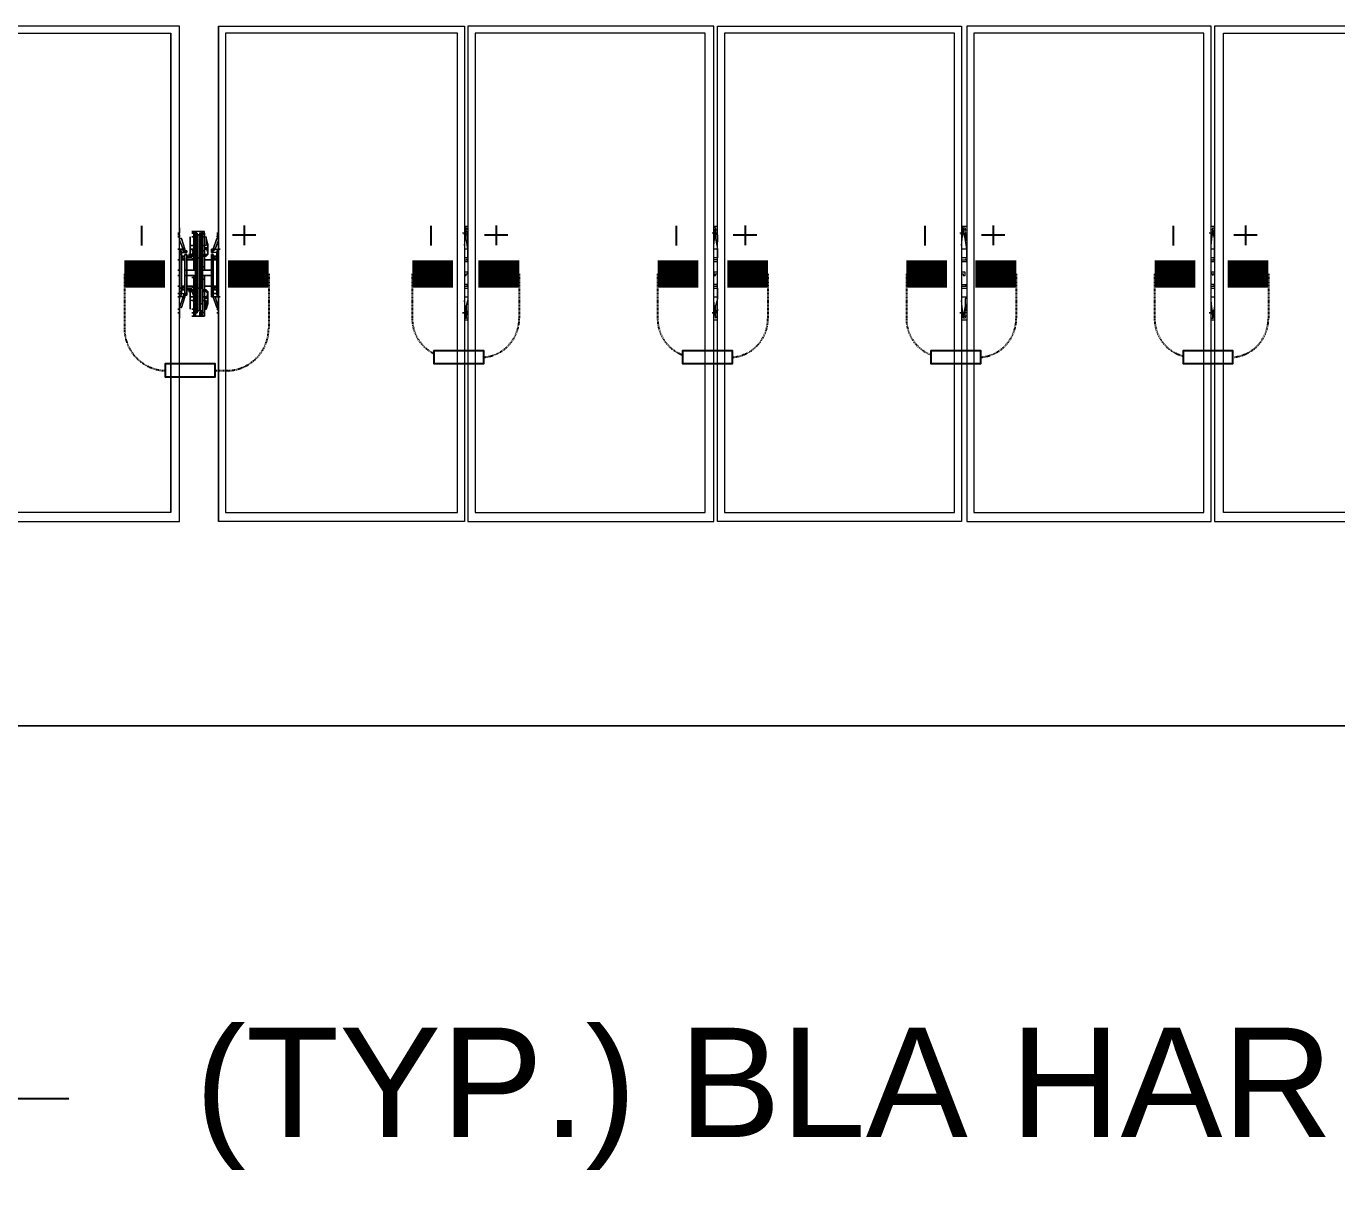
# Model space of a CAD drawing. Header units: feet. Extents: x -9903 to 12307, y -41 to 4121.
# Drawn here: x 9816.1 to 10055.7, y 2201.5 to 2414.5 of the extents above; entities that cross this region are included whole.
import ezdxf
from ezdxf import colors
from ezdxf.entities.mleader import LeaderData, LeaderLine
from ezdxf.lldxf.tags import DXFTag
from ezdxf.math import Vec2, Vec3

# ---------------------------------------------------------------- set-up
doc = ezdxf.new("R2010")
doc.units = ezdxf.units.FT
doc.header["$MEASUREMENT"] = 0
doc.linetypes.add('HIDDEN', pattern=[0.375, 0.25, -0.125])
for name, color, linetype in [('E-HARN-COMP', 8, 'Continuous'), ('E-TRNK-CABL-NEG', 6, 'HIDDEN'), ('E-TRUNK-CABLE-POS', 6, 'HIDDEN'), ('G-ANNO-TEXT', 1, 'Continuous'), ('Polarity-Text', 7, 'Continuous'), ('PV-DC-CABL-UG+', 5, 'DC+')]:
    doc.layers.add(name, color=color, linetype=linetype)
doc.styles.add('NEI-A', font='arial.ttf')
tags = doc.linetypes.add('DC+', pattern='A,0.176989,-0.049113,["DC+",NEI-A,S=0.1,R=0,X=0,Y=-0.05],-0.049113,-0.250887,0.176989', length=0.703091).pattern_tags.tags
tags[6] = DXFTag(74, 10)

# ---------------------------------------------------------------- blocks, each defined once
blk = doc.blocks.new('A$Cc93f9aa1')
at = {"lineweight": 5}
for points in [[(4.8131, 0), (5.0448, 0), (5.0448, 0.4666), (4.8131, 0.4666)], [(4.8198, 0.4583), (5.0365, 0.4583), (5.0365, 0.0067), (4.8198, 0.0067)], [(5.0481, 0), (5.2781, 0), (5.2781, 0.4666), (5.0481, 0.4666)], [(5.2715, 0.0067), (5.2715, 0.4583), (5.0548, 0.4583), (5.0548, 0.0067)], [(5.5131, 0.4666), (5.5131, 0), (5.2831, 0), (5.2831, 0.4666)], [(5.5064, 0.4583), (5.2898, 0.4583), (5.2898, 0.0067), (5.5064, 0.0067)], [(5.7481, 0.4666), (5.5164, 0.4666), (5.5164, 0), (5.7481, 0)], [(5.7414, 0.0067), (5.7414, 0.4583), (5.5248, 0.4583), (5.5248, 0.0067)], [(5.9831, 0), (5.7514, 0), (5.7514, 0.4666), (5.9831, 0.4666)], [(5.9764, 0.0067), (5.9764, 0.4583), (5.7581, 0.4583), (5.7581, 0.0067)], [(6.2514, 0), (6.2514, 0.4666), (6.0198, 0.4666), (6.0198, 0)], [(6.0281, 0.4583), (6.2431, 0.4583), (6.2431, 0.0067), (6.0281, 0.0067)], [(5.5148, 0.275), (5.5148, 0.2733)], [(5.9848, 0.2667), (5.9831, 0.2683), (5.9831, 0.27), (5.9831, 0.275), (5.9831, 0.27), (5.9831, 0.2683)], [(6.0081, 0.27), (6.0064, 0.27), (6.0064, 0.2733), (6.0064, 0.2717), (6.0048, 0.2717), (6.0048, 0.27), (6.0064, 0.27), (6.0048, 0.27), (6.0064, 0.27), (6.0048, 0.27), (6.0031, 0.27), (6.0048, 0.27), (6.0031, 0.27), (6.0048, 0.27), (6.0064, 0.27), (6.0048, 0.27), (6.0031, 0.27), (6.0031, 0.2683), (6.0031, 0.27), (6.0048, 0.27), (6.0031, 0.27), (6.0048, 0.27), (6.0048, 0.2683), (6.0031, 0.2683), (6.0014, 0.2683), (5.9998, 0.2683), (5.9981, 0.2683), (5.9981, 0.27), (5.9964, 0.27), (5.9964, 0.2733), (5.9981, 0.2733), (5.9981, 0.2717), (5.9998, 0.2717), (5.9981, 0.2717), (5.9981, 0.2733), (5.9998, 0.2733), (6.0048, 0.2733), (6.0064, 0.2733), (6.0081, 0.2733), (6.0064, 0.2733), (6.0048, 0.2733), (5.9998, 0.2733), (5.9981, 0.2733), (5.9964, 0.2733), (5.9964, 0.27), (5.9981, 0.27), (5.9981, 0.2683), (5.9998, 0.2683), (6.0014, 0.2683), (6.0031, 0.2683), (6.0048, 0.2683), (6.0048, 0.27), (6.0048, 0.2717), (6.0064, 0.2717), (6.0064, 0.2733), (6.0064, 0.27)], [(6.0014, 0.2717), (5.9998, 0.2717), (5.9981, 0.2717), (5.9998, 0.27), (6.0014, 0.27), (5.9998, 0.27), (6.0014, 0.27), (5.9998, 0.27), (5.9981, 0.2717), (5.9998, 0.2717)], [(6.0198, 0.27), (6.0198, 0.2667), (6.0198, 0.27), (6.0198, 0.275)], [(5.9848, 0.2517), (5.9848, 0.25), (5.9831, 0.25), (5.9831, 0.2517), (5.9848, 0.2517), (5.9848, 0.2533), (5.9831, 0.255), (5.9864, 0.255), (5.9881, 0.255), (5.9848, 0.265), (5.9881, 0.255), (5.9864, 0.255), (5.9881, 0.255), (5.9881, 0.2533), (5.9881, 0.2517)], [(5.9948, 0.2667), (5.9931, 0.2617), (5.9931, 0.25), (5.9931, 0.2517), (5.9931, 0.25), (5.9931, 0.2617)], [(5.9931, 0.25), (5.9931, 0.26)], [(5.9964, 0.2667), (5.9964, 0.2583), (5.9964, 0.2667), (5.9948, 0.2667), (5.9948, 0.2583), (5.9948, 0.2667)], [(5.9964, 0.2383), (5.9981, 0.2383), (5.9964, 0.2383), (5.9964, 0.2617), (5.9964, 0.27), (5.9981, 0.27), (5.9964, 0.27), (5.9964, 0.2617)], [(5.9998, 0.27), (5.9981, 0.27), (5.9964, 0.27), (5.9981, 0.27)], [(6.0064, 0.195), (6.0064, 0.2033), (6.0064, 0.195), (6.0081, 0.195), (6.0064, 0.195), (6.0048, 0.1967), (6.0064, 0.195), (6.0064, 0.1933), (6.0048, 0.1933), (6.0048, 0.195), (6.0048, 0.1967), (6.0048, 0.195), (6.0064, 0.195), (6.0048, 0.195), (6.0048, 0.1933), (6.0064, 0.1933), (6.0064, 0.195), (6.0048, 0.195), (6.0048, 0.1933), (6.0064, 0.1933), (6.0081, 0.1933), (6.0064, 0.1933), (6.0048, 0.1933), (6.0048, 0.195), (6.0031, 0.195), (6.0048, 0.195), (6.0031, 0.195), (6.0048, 0.195), (6.0031, 0.195), (6.0048, 0.195), (6.0031, 0.195), (6.0048, 0.195), (6.0048, 0.1967), (6.0031, 0.1967), (6.0031, 0.2183), (6.0014, 0.2183), (6.0014, 0.2467), (6.0031, 0.2467), (6.0031, 0.2683), (6.0048, 0.2683), (6.0048, 0.2467), (6.0031, 0.2467), (6.0031, 0.2183), (6.0048, 0.2183), (6.0048, 0.2467), (6.0048, 0.2183), (6.0031, 0.2183), (6.0031, 0.2467), (6.0048, 0.2467), (6.0048, 0.2683), (6.0031, 0.2683), (6.0031, 0.2467), (6.0014, 0.2467), (6.0014, 0.2183), (6.0031, 0.2183), (6.0031, 0.1967), (6.0048, 0.1967), (6.0031, 0.1967), (6.0014, 0.1967), (5.9998, 0.1967), (5.9998, 0.195), (5.9981, 0.195), (5.9964, 0.195), (5.9981, 0.1967), (5.9964, 0.195), (5.9964, 0.1933), (5.9981, 0.1933), (5.9981, 0.195), (5.9998, 0.195), (5.9981, 0.195), (5.9981, 0.1967), (5.9981, 0.195), (5.9964, 0.195), (5.9964, 0.1933), (5.9981, 0.1933), (5.9981, 0.195), (5.9998, 0.195), (5.9981, 0.195), (5.9998, 0.195), (5.9998, 0.1967), (6.0014, 0.1967), (6.0031, 0.1967), (6.0048, 0.1967), (6.0048, 0.195)], [(5.9998, 0.2683), (5.9998, 0.2467), (5.9981, 0.2467), (5.9981, 0.2683)], [(5.9998, 0.2683), (5.9998, 0.2467), (5.9981, 0.2467), (5.9981, 0.2683)], [(5.9998, 0.2467), (5.9998, 0.2183), (5.9981, 0.2183), (5.9981, 0.2467), (5.9981, 0.2183), (5.9998, 0.2183), (5.9998, 0.2467), (6.0014, 0.2467), (6.0014, 0.2667), (6.0014, 0.2467)], [(5.9998, 0.2617), (5.9981, 0.2617)], [(5.9998, 0.2617), (5.9981, 0.2617)], [(6.0014, 0.27), (5.9998, 0.27)], [(6.0014, 0.2683), (5.9998, 0.2683), (5.9998, 0.27), (5.9998, 0.2683), (6.0014, 0.2683), (6.0014, 0.2667), (5.9998, 0.2667), (6.0014, 0.2667)], [(6.0064, 0.2683), (6.0048, 0.2683), (6.0031, 0.2683), (6.0048, 0.2683)], [(6.0048, 0.2667), (6.0031, 0.2667)], [(6.0081, 0.2367), (6.0064, 0.2367), (6.0064, 0.2383), (6.0048, 0.2383), (6.0064, 0.2383), (6.0064, 0.2617), (6.0048, 0.2617), (6.0064, 0.2617), (6.0064, 0.2383), (6.0064, 0.235), (6.0081, 0.235), (6.0064, 0.235), (6.0081, 0.235), (6.0064, 0.235), (6.0081, 0.235), (6.0064, 0.235), (6.0064, 0.2383), (6.0064, 0.2367)], [(6.0064, 0.2617), (6.0048, 0.2617)], [(6.0081, 0.2667), (6.0064, 0.2667)], [(6.0098, 0.2517), (6.0098, 0.2567), (6.0098, 0.2583), (6.0098, 0.2567), (6.0098, 0.255), (6.0064, 0.255), (6.0098, 0.255), (6.0098, 0.2567), (6.0098, 0.2517), (6.0098, 0.25), (6.0081, 0.25), (6.0064, 0.255), (6.0064, 0.2583), (6.0098, 0.2583), (6.0098, 0.2667), (6.0098, 0.2617), (6.0098, 0.25)], [(6.0098, 0.25), (6.0098, 0.26), (6.0098, 0.25), (6.0081, 0.2483), (6.0098, 0.25), (6.0081, 0.2483), (6.0081, 0.25), (6.0064, 0.255), (6.0064, 0.2583), (6.0064, 0.2667), (6.0064, 0.2583), (6.0098, 0.2583), (6.0098, 0.2667), (6.0098, 0.2617)], [(6.0164, 0.2533), (6.0164, 0.255), (6.0148, 0.255), (6.0181, 0.265), (6.0148, 0.255), (6.0164, 0.255), (6.0198, 0.255), (6.0198, 0.2533), (6.0181, 0.2533), (6.0181, 0.2517), (6.0148, 0.2517), (6.0148, 0.2533), (6.0164, 0.2533), (6.0164, 0.255), (6.0198, 0.255), (6.0198, 0.2533), (6.0181, 0.2533), (6.0181, 0.2517), (6.0148, 0.2517), (6.0148, 0.2533)], [(5.9831, 0.2517), (5.9831, 0.25), (5.9848, 0.25), (5.9848, 0.2517), (5.9881, 0.2517), (5.9881, 0.2533), (5.9881, 0.255), (5.9864, 0.255), (5.9831, 0.255), (5.9848, 0.2533), (5.9848, 0.2517)], [(5.9848, 0.215), (5.9848, 0.2133), (5.9848, 0.215), (5.9831, 0.215), (5.9831, 0.25), (5.9831, 0.215)], [(5.9881, 0.245), (5.9864, 0.245), (5.9848, 0.2467), (5.9848, 0.2483), (5.9864, 0.2483), (5.9848, 0.2483), (5.9848, 0.2467), (5.9848, 0.2483), (5.9864, 0.2483), (5.9881, 0.2483), (5.9864, 0.2483), (5.9848, 0.2483), (5.9848, 0.2467), (5.9848, 0.245), (5.9848, 0.2467), (5.9864, 0.245), (5.9848, 0.245), (5.9831, 0.245), (5.9848, 0.245), (5.9864, 0.245), (5.9881, 0.245), (5.9881, 0.2467), (5.9881, 0.2483)], [(5.9864, 0.2483), (5.9848, 0.2467), (5.9864, 0.245), (5.9881, 0.2467)], [(5.9864, 0.2483), (5.9848, 0.2467), (5.9864, 0.245), (5.9881, 0.2467)], [(5.9864, 0.2483), (5.9881, 0.2483)], [(5.9881, 0.245), (5.9864, 0.245), (5.9881, 0.245), (5.9881, 0.2467), (5.9864, 0.2467), (5.9881, 0.2467), (5.9864, 0.2467), (5.9881, 0.2467), (5.9864, 0.2467), (5.9881, 0.2467), (5.9864, 0.2467), (5.9881, 0.2467), (5.9864, 0.2467), (5.9881, 0.2467), (5.9864, 0.2467), (5.9881, 0.2467), (5.9864, 0.2467), (5.9881, 0.2467), (5.9864, 0.2467), (5.9881, 0.2467), (5.9864, 0.2467), (5.9881, 0.2467), (5.9881, 0.2483)], [(5.9881, 0.2517), (5.9898, 0.2517), (5.9898, 0.255), (5.9881, 0.255), (5.9898, 0.255), (5.9881, 0.255), (5.9881, 0.2533), (5.9881, 0.255), (5.9898, 0.255), (5.9898, 0.2517), (5.9881, 0.2517), (5.9898, 0.2517), (5.9898, 0.215), (5.9881, 0.215), (5.9898, 0.215), (5.9898, 0.2517)], [(5.9948, 0.2583), (5.9964, 0.2583), (5.9964, 0.255), (5.9964, 0.25), (5.9948, 0.25), (5.9931, 0.2517), (5.9948, 0.2567), (5.9948, 0.255), (5.9964, 0.255), (5.9964, 0.2583)], [(5.9931, 0.2583), (5.9931, 0.2567)], [(5.9948, 0.2567), (5.9931, 0.2517), (5.9948, 0.25), (5.9964, 0.25), (5.9964, 0.255), (5.9948, 0.255)], [(5.9948, 0.25), (5.9931, 0.25), (5.9948, 0.2483), (5.9931, 0.25), (5.9948, 0.25), (5.9964, 0.2483), (5.9981, 0.2483), (5.9964, 0.2483), (5.9981, 0.2483), (5.9964, 0.2483), (5.9964, 0.25), (5.9964, 0.2483)], [(5.9964, 0.2483), (5.9948, 0.2483), (5.9931, 0.25), (5.9948, 0.2483)], [(5.9964, 0.2483), (5.9964, 0.2467), (5.9964, 0.2483), (5.9948, 0.2483)], [(6.0064, 0.2483), (6.0131, 0.2483), (6.0064, 0.2483), (6.0081, 0.2483), (6.0098, 0.2483), (6.0081, 0.2483)], [(6.0098, 0.25), (6.0081, 0.2483), (6.0098, 0.2483), (6.0081, 0.2483), (6.0098, 0.25), (6.0114, 0.25), (6.0098, 0.25), (6.0098, 0.2517), (6.0098, 0.25), (6.0081, 0.25), (6.0081, 0.2483)], [(6.0148, 0.215), (6.0131, 0.215), (6.0131, 0.2517), (6.0148, 0.2517), (6.0131, 0.2517), (6.0131, 0.2533), (6.0148, 0.2533), (6.0148, 0.255), (6.0148, 0.2533), (6.0131, 0.2533), (6.0131, 0.2517), (6.0148, 0.2517), (6.0131, 0.2517), (6.0131, 0.215)], [(6.0164, 0.255), (6.0148, 0.255), (6.0148, 0.2533), (6.0164, 0.2533), (6.0148, 0.2533), (6.0148, 0.255)], [(6.0148, 0.2483), (6.0164, 0.2483), (6.0148, 0.2483), (6.0148, 0.2467), (6.0164, 0.245), (6.0148, 0.245), (6.0148, 0.2467)], [(6.0164, 0.2483), (6.0148, 0.2467), (6.0164, 0.245), (6.0181, 0.2467)], [(6.0148, 0.2483), (6.0164, 0.2483), (6.0148, 0.2483), (6.0148, 0.2467)], [(6.0164, 0.2483), (6.0148, 0.2467), (6.0164, 0.245), (6.0181, 0.2467)], [(6.0164, 0.245), (6.0181, 0.245), (6.0181, 0.2483), (6.0181, 0.245)], [(6.0214, 0.2517), (6.0198, 0.2517), (6.0198, 0.25), (6.0198, 0.2517), (6.0181, 0.2517), (6.0198, 0.2517)], [(6.0181, 0.25), (6.0181, 0.2517), (6.0181, 0.25), (6.0198, 0.25), (6.0198, 0.215), (6.0181, 0.215), (6.0198, 0.215), (6.0198, 0.25)], [(5.0465, 0.235), (5.0465, 0.2333), (5.0448, 0.2333), (5.0448, 0.2317), (5.0465, 0.2317), (5.0481, 0.2317), (5.0481, 0.2333), (5.0465, 0.2333)], [(5.2815, 0.235), (5.2798, 0.235), (5.2798, 0.2317), (5.2831, 0.2317), (5.2831, 0.2333), (5.2815, 0.2333)], [(5.5164, 0.235), (5.5148, 0.235), (5.5148, 0.2333), (5.5131, 0.2333), (5.5131, 0.2317), (5.5148, 0.2317), (5.5164, 0.2317), (5.5164, 0.2333)], [(5.7498, 0.235), (5.7498, 0.2333), (5.7481, 0.2333), (5.7481, 0.2317), (5.7498, 0.2317), (5.7514, 0.2317), (5.7514, 0.2333), (5.7514, 0.235)], [(5.9848, 0.235), (5.9831, 0.235)], [(5.9848, 0.235), (5.9831, 0.235)], [(5.9898, 0.245), (5.9964, 0.245)], [(5.9981, 0.23), (5.9898, 0.23), (5.9898, 0.235), (5.9981, 0.235), (5.9964, 0.235), (5.9964, 0.2367), (5.9964, 0.2383), (5.9964, 0.235), (5.9981, 0.235), (5.9964, 0.235), (5.9981, 0.235), (5.9898, 0.235), (5.9898, 0.23), (5.9981, 0.23), (5.9998, 0.23), (5.9981, 0.23), (5.9964, 0.23), (5.9964, 0.2267), (5.9964, 0.23), (5.9981, 0.23), (5.9964, 0.23)], [(5.9964, 0.2367), (5.9964, 0.235), (5.9964, 0.2383)], [(5.9981, 0.235), (5.9964, 0.235)], [(5.9998, 0.2367), (5.9981, 0.2367)], [(5.9998, 0.2367), (5.9981, 0.2367)], [(6.0048, 0.235), (6.0131, 0.235), (6.0131, 0.23), (6.0131, 0.235), (6.0148, 0.235), (6.0131, 0.235)], [(6.0131, 0.2467), (6.0081, 0.2467), (6.0064, 0.245), (6.0131, 0.245), (6.0064, 0.245), (6.0081, 0.2467)], [(6.0064, 0.235), (6.0064, 0.2367), (6.0081, 0.2367), (6.0064, 0.2367)], [(6.0214, 0.245), (6.0198, 0.245)], [(6.0214, 0.235), (6.0198, 0.235)], [(6.0214, 0.235), (6.0198, 0.235)], [(5.9848, 0.23), (5.9831, 0.23)], [(5.9848, 0.23), (5.9831, 0.23)], [(5.9964, 0.23), (5.9964, 0.2267)], [(5.9981, 0.23), (5.9964, 0.23)], [(5.9964, 0.2267), (5.9964, 0.2033), (5.9964, 0.195), (5.9981, 0.195), (5.9981, 0.1967), (5.9981, 0.195), (5.9964, 0.195), (5.9964, 0.2033), (5.9964, 0.2267), (5.9981, 0.2267)], [(6.0148, 0.23), (6.0131, 0.23), (6.0048, 0.23), (6.0131, 0.23)], [(6.0064, 0.2267), (6.0048, 0.2267), (6.0064, 0.2267), (6.0064, 0.2033), (6.0048, 0.2033), (6.0064, 0.2033)], [(6.0064, 0.2267), (6.0064, 0.23)], [(6.0214, 0.23), (6.0198, 0.23)], [(6.0214, 0.23), (6.0198, 0.23)], [(5.9881, 0.22), (5.9881, 0.2183), (5.9881, 0.2167), (5.9864, 0.2167), (5.9848, 0.2167), (5.9848, 0.2183), (5.9864, 0.2167), (5.9881, 0.2167), (5.9864, 0.2167), (5.9848, 0.2183), (5.9848, 0.2167), (5.9864, 0.2167), (5.9881, 0.2167), (5.9881, 0.2183), (5.9881, 0.22), (5.9864, 0.22), (5.9848, 0.22), (5.9831, 0.22), (5.9848, 0.22), (5.9848, 0.2183), (5.9848, 0.22), (5.9864, 0.22), (5.9881, 0.22), (5.9881, 0.2183), (5.9881, 0.2167), (5.9881, 0.2183), (5.9864, 0.2183), (5.9881, 0.2183), (5.9864, 0.2183), (5.9881, 0.2183), (5.9864, 0.2183), (5.9881, 0.2183), (5.9864, 0.2183), (5.9881, 0.2183), (5.9864, 0.2183), (5.9881, 0.2183), (5.9864, 0.2183), (5.9881, 0.2183), (5.9864, 0.2183), (5.9881, 0.2183), (5.9864, 0.2183), (5.9881, 0.2183), (5.9864, 0.2183), (5.9881, 0.2183)], [(5.9831, 0.215), (5.9831, 0.2133)], [(5.9881, 0.2117), (5.9864, 0.21), (5.9881, 0.21), (5.9848, 0.2), (5.9881, 0.21), (5.9864, 0.21), (5.9831, 0.21), (5.9848, 0.2117), (5.9848, 0.2133), (5.9881, 0.2133), (5.9881, 0.2117), (5.9864, 0.21), (5.9831, 0.21), (5.9848, 0.2117), (5.9848, 0.2133), (5.9881, 0.2133)], [(5.9864, 0.22), (5.9848, 0.22), (5.9848, 0.2183), (5.9848, 0.22), (5.9864, 0.22), (5.9881, 0.22)], [(5.9864, 0.22), (5.9848, 0.2183), (5.9864, 0.2167), (5.9881, 0.2183)], [(5.9864, 0.22), (5.9848, 0.2183), (5.9864, 0.2167), (5.9881, 0.2183)], [(5.9881, 0.2133), (5.9898, 0.2133), (5.9898, 0.21), (5.9898, 0.2133)], [(5.9881, 0.21), (5.9898, 0.21), (5.9881, 0.21), (5.9881, 0.2117), (5.9881, 0.21), (5.9898, 0.21)], [(5.9964, 0.22), (5.9898, 0.22)], [(5.9948, 0.2083), (5.9948, 0.21), (5.9964, 0.21), (5.9964, 0.2117), (5.9964, 0.215), (5.9964, 0.2167), (5.9948, 0.215), (5.9964, 0.2167), (5.9964, 0.215), (5.9931, 0.215), (5.9931, 0.2133), (5.9931, 0.215), (5.9948, 0.2167), (5.9964, 0.2167), (5.9981, 0.2167), (5.9964, 0.2167), (5.9948, 0.2167), (5.9931, 0.215), (5.9931, 0.205), (5.9931, 0.215), (5.9931, 0.205), (5.9931, 0.215), (5.9931, 0.2133)], [(5.9964, 0.2167), (5.9948, 0.2167), (5.9931, 0.215), (5.9948, 0.2167)], [(5.9931, 0.2133), (5.9931, 0.215), (5.9964, 0.215), (5.9964, 0.2117), (5.9964, 0.21), (5.9948, 0.21), (5.9948, 0.2083)], [(5.9964, 0.21), (5.9964, 0.2067)], [(5.9998, 0.2183), (6.0014, 0.2183), (6.0014, 0.1983), (5.9998, 0.1983), (6.0014, 0.1983), (6.0014, 0.1967), (5.9998, 0.1967), (6.0014, 0.1967), (6.0014, 0.1983), (6.0014, 0.2183), (5.9998, 0.2183), (5.9998, 0.1967), (5.9981, 0.1967), (5.9981, 0.2183), (5.9981, 0.1967), (5.9998, 0.1967)], [(6.0031, 0.195), (6.0031, 0.1967), (6.0048, 0.1967), (6.0048, 0.2183), (6.0048, 0.1967), (6.0031, 0.1967)], [(6.0081, 0.2183), (6.0131, 0.2183), (6.0081, 0.2183), (6.0064, 0.22), (6.0131, 0.22), (6.0064, 0.22)], [(6.0114, 0.215), (6.0098, 0.215), (6.0081, 0.2167), (6.0098, 0.215), (6.0081, 0.2167), (6.0081, 0.215), (6.0081, 0.2167), (6.0064, 0.2167), (6.0131, 0.2167), (6.0064, 0.2167), (6.0081, 0.2167), (6.0098, 0.2167), (6.0081, 0.2167), (6.0098, 0.215), (6.0081, 0.2167), (6.0098, 0.215)], [(6.0098, 0.2083), (6.0098, 0.215), (6.0081, 0.215), (6.0064, 0.2117), (6.0064, 0.21), (6.0098, 0.21), (6.0098, 0.2083), (6.0098, 0.2067), (6.0098, 0.2083), (6.0098, 0.21), (6.0064, 0.21), (6.0064, 0.2117), (6.0081, 0.215), (6.0098, 0.215)], [(6.0064, 0.2067), (6.0064, 0.21)], [(6.0098, 0.2167), (6.0081, 0.2167)], [(6.0098, 0.2133), (6.0098, 0.215), (6.0098, 0.205), (6.0098, 0.215), (6.0098, 0.1983), (6.0098, 0.215)], [(6.0148, 0.2133), (6.0131, 0.2133), (6.0131, 0.2117), (6.0148, 0.2117), (6.0148, 0.21), (6.0148, 0.2117), (6.0164, 0.2117), (6.0148, 0.2117), (6.0148, 0.2133), (6.0148, 0.2117), (6.0164, 0.2117), (6.0164, 0.21), (6.0148, 0.21), (6.0148, 0.2117), (6.0131, 0.2117), (6.0131, 0.2133), (6.0148, 0.2133), (6.0181, 0.2133), (6.0181, 0.215), (6.0181, 0.2133)], [(6.0164, 0.22), (6.0148, 0.2183), (6.0164, 0.2167), (6.0181, 0.2183)], [(6.0181, 0.22), (6.0181, 0.2183), (6.0181, 0.22), (6.0164, 0.22), (6.0148, 0.22), (6.0164, 0.22), (6.0181, 0.22), (6.0148, 0.22), (6.0148, 0.2183), (6.0148, 0.22), (6.0148, 0.2183), (6.0148, 0.2167), (6.0164, 0.2167), (6.0148, 0.2183), (6.0148, 0.2167), (6.0164, 0.2167), (6.0148, 0.2183), (6.0148, 0.22)], [(6.0164, 0.22), (6.0148, 0.2183), (6.0164, 0.2167), (6.0181, 0.2183)], [(6.0164, 0.21), (6.0198, 0.21), (6.0198, 0.2117), (6.0181, 0.2117), (6.0181, 0.2133), (6.0198, 0.2133), (6.0198, 0.215), (6.0198, 0.2133), (6.0181, 0.2133), (6.0181, 0.2117), (6.0198, 0.2117), (6.0198, 0.21), (6.0164, 0.21), (6.0148, 0.21), (6.0181, 0.2), (6.0148, 0.21)], [(6.0164, 0.21), (6.0148, 0.21), (6.0148, 0.2117), (6.0164, 0.2117)], [(6.0181, 0.2167), (6.0164, 0.2167), (6.0181, 0.2167), (6.0181, 0.2183)], [(6.0214, 0.22), (6.0198, 0.22)], [(5.9831, 0.1967), (5.9848, 0.1983)], [(5.9931, 0.2083), (5.9931, 0.2067)], [(5.9948, 0.1983), (5.9948, 0.2067), (5.9964, 0.2067), (5.9964, 0.1983)], [(5.9948, 0.1983), (5.9948, 0.2067), (5.9964, 0.2067), (5.9964, 0.1983)], [(5.9981, 0.1983), (5.9964, 0.1983)], [(5.9998, 0.2033), (5.9981, 0.2033)], [(5.9998, 0.2033), (5.9981, 0.2033)], [(6.0048, 0.1983), (6.0031, 0.1983)], [(6.0064, 0.2033), (6.0048, 0.2033)], [(6.0081, 0.1983), (6.0064, 0.1983), (6.0081, 0.1983), (6.0064, 0.1983), (6.0064, 0.2067), (6.0098, 0.2067), (6.0098, 0.1983), (6.0098, 0.2067), (6.0064, 0.2067), (6.0064, 0.1983)], [(6.0198, 0.1983), (6.0198, 0.1967)], [(5.9831, 0.19), (5.9831, 0.195)], [(6.0014, 0.195), (5.9998, 0.195)], [(6.0048, 0.195), (6.0031, 0.195)], [(6.0048, 0.1933), (6.0031, 0.1933), (6.0064, 0.1933), (6.0031, 0.1933)], [(6.0198, 0.19), (6.0198, 0.195)]]:
    blk.add_lwpolyline(points, close=True, dxfattribs=at)
for points in [[(5.9764, 0.0067), (5.9764, 0.4583)], [(5.9831, 0), (5.9831, 0.4666)], [(6.0198, 0.4666), (6.0198, 0)], [(6.0281, 0.4583), (6.0281, 0.0067)], [(5.0481, 0.2767), (5.0448, 0.2767)], [(5.0481, 0.275), (5.0465, 0.275), (5.0465, 0.2733), (5.0448, 0.2733), (5.0448, 0.27), (5.0448, 0.2683)], [(5.0465, 0.255), (5.0448, 0.255), (5.0448, 0.2633), (5.0465, 0.2733)], [(5.0465, 0.27), (5.0465, 0.2733), (5.0465, 0.275)], [(5.2831, 0.2767), (5.2781, 0.2767)], [(5.2798, 0.255), (5.2781, 0.255), (5.2798, 0.2567), (5.2798, 0.2633), (5.2815, 0.2733)], [(5.2815, 0.27), (5.2815, 0.2733), (5.2815, 0.275), (5.2815, 0.2733), (5.2798, 0.2733), (5.2798, 0.2683)], [(5.5164, 0.2767), (5.5131, 0.2767)], [(5.5148, 0.255), (5.5131, 0.255), (5.5131, 0.2567), (5.5148, 0.2633), (5.5148, 0.2733), (5.5148, 0.27), (5.5131, 0.2683)], [(5.5164, 0.27), (5.5164, 0.2733)], [(5.7514, 0.2767), (5.7481, 0.2767)], [(5.7514, 0.275), (5.7498, 0.275), (5.7498, 0.2733), (5.7498, 0.2717), (5.7481, 0.2717), (5.7481, 0.27), (5.7481, 0.2683)], [(5.7498, 0.255), (5.7481, 0.255), (5.7481, 0.2567), (5.7498, 0.2633), (5.7498, 0.2733)], [(5.7498, 0.27), (5.7498, 0.2733), (5.7498, 0.275)], [(6.0048, 0.2717), (6.0064, 0.2717), (6.0048, 0.2717)], [(6.0048, 0.2717), (6.0064, 0.2717), (6.0048, 0.2717)], [(5.9831, 0.2667), (5.9831, 0.2667)], [(5.9831, 0.2667), (5.9831, 0.2667)], [(5.9931, 0.26), (5.9931, 0.26)], [(5.9931, 0.26), (5.9931, 0.26)], [(5.9981, 0.27), (5.9998, 0.27), (5.9981, 0.27)], [(5.9981, 0.27), (5.9998, 0.27), (5.9981, 0.27)], [(6.0048, 0.27), (6.0048, 0.27)], [(6.0048, 0.27), (6.0064, 0.27)], [(6.0048, 0.27), (6.0048, 0.27)], [(6.0064, 0.27), (6.0048, 0.27)], [(6.0064, 0.2617), (6.0064, 0.27)], [(6.0064, 0.2617), (6.0064, 0.27)], [(6.0081, 0.2667), (6.0081, 0.2667)], [(6.0081, 0.2667), (6.0081, 0.2667)], [(6.0098, 0.26), (6.0098, 0.26)], [(6.0098, 0.26), (6.0098, 0.26)], [(6.0198, 0.2667), (6.0198, 0.2667)], [(6.0198, 0.2667), (6.0198, 0.2667)], [(5.0465, 0.2467), (5.0448, 0.2467), (5.0448, 0.255)], [(5.2798, 0.2467), (5.2781, 0.2467), (5.2781, 0.255)], [(5.5148, 0.2467), (5.5131, 0.2467), (5.5131, 0.255)], [(5.7498, 0.2467), (5.7481, 0.2467), (5.7481, 0.255)], [(5.9848, 0.2483), (5.9848, 0.2483)], [(5.9848, 0.2483), (5.9848, 0.2483)], [(5.9864, 0.2483), (5.9864, 0.2483)], [(5.9864, 0.2483), (5.9864, 0.2483)], [(5.9881, 0.2517), (5.9881, 0.2517)], [(5.9881, 0.2517), (5.9881, 0.2517)], [(5.9881, 0.2483), (5.9881, 0.2483)], [(5.9881, 0.2483), (5.9881, 0.2483)], [(5.9898, 0.2517), (5.9898, 0.2517)], [(5.9898, 0.2517), (5.9898, 0.2517)], [(6.0131, 0.2517), (6.0131, 0.2517)], [(6.0131, 0.2517), (6.0131, 0.2517)], [(6.0148, 0.2467), (6.0148, 0.245), (6.0164, 0.245), (6.0181, 0.245), (6.0181, 0.2467), (6.0164, 0.2467), (6.0181, 0.2467), (6.0164, 0.2467), (6.0181, 0.2467), (6.0164, 0.2467), (6.0181, 0.2467), (6.0164, 0.2467), (6.0181, 0.2467), (6.0164, 0.2467), (6.0181, 0.2467), (6.0164, 0.2467), (6.0181, 0.2467), (6.0164, 0.2467), (6.0181, 0.2467), (6.0164, 0.2467), (6.0181, 0.2467), (6.0164, 0.2467), (6.0181, 0.2467), (6.0198, 0.2467), (6.0181, 0.2467), (6.0181, 0.2483), (6.0181, 0.2467), (6.0181, 0.245)], [(6.0148, 0.2483), (6.0148, 0.2483)], [(6.0148, 0.2483), (6.0148, 0.2483)], [(6.0164, 0.2483), (6.0181, 0.2483), (6.0164, 0.2483)], [(6.0164, 0.2483), (6.0164, 0.2483)], [(6.0164, 0.2483), (6.0181, 0.2483), (6.0164, 0.2483)], [(6.0164, 0.2483), (6.0164, 0.2483)], [(6.0181, 0.2483), (6.0181, 0.2483)], [(6.0181, 0.2483), (6.0181, 0.2483)], [(5.0481, 0.2467), (5.0448, 0.2467)], [(5.0481, 0.245), (5.0448, 0.245), (5.0465, 0.245)], [(5.0448, 0.245), (5.0448, 0.2433), (5.0481, 0.2433)], [(5.2831, 0.2467), (5.2781, 0.2467)], [(5.2831, 0.245), (5.2781, 0.245), (5.2798, 0.245)], [(5.2831, 0.2433), (5.2798, 0.2433), (5.2781, 0.2433), (5.2781, 0.245)], [(5.5164, 0.2467), (5.5131, 0.2467)], [(5.5164, 0.245), (5.5131, 0.245), (5.5148, 0.245)], [(5.5131, 0.245), (5.5131, 0.2433), (5.5164, 0.2433)], [(5.7514, 0.2467), (5.7481, 0.2467)], [(5.7514, 0.245), (5.7481, 0.245), (5.7498, 0.245)], [(5.7481, 0.245), (5.7481, 0.2433), (5.7514, 0.2433)], [(5.9848, 0.2467), (5.9848, 0.2467)], [(5.9848, 0.2467), (5.9848, 0.2467)], [(5.9848, 0.245), (5.9848, 0.245)], [(5.9848, 0.245), (5.9848, 0.245)], [(5.9864, 0.245), (5.9864, 0.245)], [(5.9864, 0.245), (5.9864, 0.245)], [(5.9881, 0.2467), (5.9881, 0.2467)], [(5.9881, 0.2467), (5.9881, 0.2467)], [(5.9881, 0.245), (5.9881, 0.245)], [(5.9881, 0.245), (5.9881, 0.245)], [(6.0148, 0.2467), (6.0148, 0.2467)], [(6.0148, 0.2467), (6.0164, 0.245)], [(6.0148, 0.2467), (6.0148, 0.2467)], [(6.0148, 0.245), (6.0148, 0.245)], [(6.0148, 0.245), (6.0148, 0.245)], [(6.0164, 0.245), (6.0164, 0.245)], [(6.0164, 0.245), (6.0181, 0.245)], [(6.0164, 0.245), (6.0164, 0.245)], [(6.0181, 0.2467), (6.0181, 0.2467)], [(6.0181, 0.2467), (6.0181, 0.2467)], [(6.0181, 0.245), (6.0181, 0.245)], [(6.0181, 0.245), (6.0181, 0.245)], [(5.9981, 0.23), (5.9998, 0.23)], [(5.9981, 0.23), (5.9998, 0.23)], [(6.0064, 0.23), (6.0081, 0.23)], [(6.0064, 0.23), (6.0081, 0.23)], [(6.0064, 0.23), (6.0081, 0.23)], [(6.0064, 0.23), (6.0081, 0.23)], [(6.0064, 0.23), (6.0064, 0.2267)], [(6.0064, 0.23), (6.0064, 0.2267)], [(6.0064, 0.23), (6.0081, 0.23)], [(6.0064, 0.23), (6.0081, 0.23)], [(6.0064, 0.23), (6.0081, 0.23)], [(6.0064, 0.23), (6.0081, 0.23)], [(5.0481, 0.2217), (5.0448, 0.2217), (5.0448, 0.22)], [(5.0481, 0.22), (5.0448, 0.22), (5.0465, 0.22)], [(5.0465, 0.2183), (5.0448, 0.2183), (5.0448, 0.21), (5.0448, 0.2), (5.0465, 0.1933), (5.0465, 0.1917), (5.0481, 0.1917)], [(5.0448, 0.2183), (5.0481, 0.2183)], [(5.2831, 0.2217), (5.2798, 0.2217), (5.2781, 0.2217), (5.2781, 0.22)], [(5.2831, 0.22), (5.2781, 0.22), (5.2798, 0.22)], [(5.2798, 0.2183), (5.2781, 0.2183), (5.2781, 0.21), (5.2798, 0.2), (5.2815, 0.1933), (5.2815, 0.1917), (5.2831, 0.1917)], [(5.2781, 0.2183), (5.2831, 0.2183)], [(5.5164, 0.2217), (5.5131, 0.2217), (5.5131, 0.22), (5.5164, 0.22)], [(5.5148, 0.1917), (5.5148, 0.2), (5.5131, 0.21), (5.5131, 0.2183), (5.5148, 0.2183)], [(5.5131, 0.2183), (5.5164, 0.2183)], [(5.7514, 0.2217), (5.7481, 0.2217), (5.7481, 0.22)], [(5.7514, 0.22), (5.7481, 0.22), (5.7498, 0.22)], [(5.7498, 0.2183), (5.7481, 0.2183), (5.7481, 0.21), (5.7498, 0.2), (5.7498, 0.1917), (5.7514, 0.1917)], [(5.7481, 0.2183), (5.7514, 0.2183)], [(5.9831, 0.2133), (5.9848, 0.2133), (5.9831, 0.2133)], [(5.9831, 0.2133), (5.9848, 0.2133), (5.9831, 0.2133)], [(5.9848, 0.22), (5.9848, 0.22)], [(5.9848, 0.22), (5.9848, 0.22)], [(5.9848, 0.2183), (5.9848, 0.2183)], [(5.9848, 0.2183), (5.9848, 0.2183)], [(5.9848, 0.2167), (5.9848, 0.2167)], [(5.9848, 0.2167), (5.9848, 0.2167)], [(5.9864, 0.22), (5.9864, 0.22)], [(5.9864, 0.22), (5.9864, 0.22)], [(5.9864, 0.2167), (5.9864, 0.2167)], [(5.9864, 0.2167), (5.9864, 0.2167)], [(5.9881, 0.22), (5.9881, 0.22)], [(5.9881, 0.22), (5.9881, 0.22)], [(5.9881, 0.2183), (5.9881, 0.2183)], [(5.9881, 0.2183), (5.9881, 0.2183)], [(5.9881, 0.2167), (5.9881, 0.2167)], [(5.9881, 0.2167), (5.9881, 0.2167)], [(5.9881, 0.215), (5.9881, 0.215)], [(5.9881, 0.215), (5.9881, 0.215)], [(5.9898, 0.215), (5.9898, 0.215)], [(5.9898, 0.215), (5.9898, 0.215)], [(5.9964, 0.2167), (5.9964, 0.2183)], [(5.9964, 0.2167), (5.9964, 0.2183)], [(5.9964, 0.2167), (5.9981, 0.2167)], [(5.9964, 0.2167), (5.9981, 0.2167)], [(6.0131, 0.215), (6.0131, 0.215)], [(6.0131, 0.215), (6.0131, 0.215)], [(6.0148, 0.22), (6.0148, 0.22)], [(6.0148, 0.22), (6.0148, 0.22)], [(6.0148, 0.2183), (6.0148, 0.2183)], [(6.0148, 0.2183), (6.0148, 0.2183)], [(6.0148, 0.2167), (6.0148, 0.2167)], [(6.0148, 0.2167), (6.0148, 0.2167)], [(6.0148, 0.215), (6.0148, 0.215)], [(6.0148, 0.215), (6.0148, 0.215)], [(6.0181, 0.22), (6.0164, 0.22)], [(6.0164, 0.22), (6.0164, 0.22)], [(6.0164, 0.22), (6.0181, 0.22)], [(6.0164, 0.22), (6.0164, 0.22)], [(6.0164, 0.2183), (6.0181, 0.2183)], [(6.0164, 0.2183), (6.0181, 0.2183)], [(6.0164, 0.2183), (6.0181, 0.2183)], [(6.0164, 0.2183), (6.0181, 0.2183)], [(6.0164, 0.2183), (6.0181, 0.2183)], [(6.0164, 0.2183), (6.0181, 0.2183)], [(6.0164, 0.2183), (6.0181, 0.2183)], [(6.0164, 0.2183), (6.0181, 0.2183)], [(6.0164, 0.2183), (6.0181, 0.2183)], [(6.0164, 0.2183), (6.0181, 0.2183)], [(6.0164, 0.2183), (6.0181, 0.2183)], [(6.0164, 0.2183), (6.0181, 0.2183)], [(6.0164, 0.2183), (6.0181, 0.2183)], [(6.0164, 0.2183), (6.0181, 0.2183)], [(6.0164, 0.2183), (6.0181, 0.2183)], [(6.0164, 0.2183), (6.0181, 0.2183)], [(6.0164, 0.2183), (6.0181, 0.2183)], [(6.0164, 0.2183), (6.0181, 0.2183)], [(6.0164, 0.2167), (6.0181, 0.2167)], [(6.0164, 0.2167), (6.0164, 0.2167)], [(6.0164, 0.2167), (6.0181, 0.2167)], [(6.0164, 0.2167), (6.0164, 0.2167)], [(6.0181, 0.22), (6.0181, 0.22)], [(6.0181, 0.2183), (6.0181, 0.22)], [(6.0181, 0.22), (6.0181, 0.22)], [(6.0181, 0.2183), (6.0181, 0.22)], [(6.0181, 0.2183), (6.0181, 0.2183)], [(6.0181, 0.2167), (6.0181, 0.2183)], [(6.0181, 0.2167), (6.0181, 0.2183)], [(6.0181, 0.2183), (6.0181, 0.2183)], [(6.0181, 0.2167), (6.0181, 0.2167)], [(6.0181, 0.2167), (6.0181, 0.2167)], [(5.9831, 0.1983), (5.9831, 0.1983)], [(5.9831, 0.1983), (5.9831, 0.1983)], [(5.9931, 0.205), (5.9948, 0.1983)], [(5.9931, 0.205), (5.9931, 0.205)], [(5.9931, 0.205), (5.9948, 0.1983)], [(5.9931, 0.205), (5.9931, 0.205)], [(5.9948, 0.1983), (5.9948, 0.1983)], [(5.9948, 0.1983), (5.9948, 0.1983)], [(6.0081, 0.1983), (6.0081, 0.1983)], [(6.0081, 0.1983), (6.0081, 0.1983)], [(6.0098, 0.205), (6.0098, 0.205)], [(6.0098, 0.205), (6.0098, 0.205)], [(6.0198, 0.1983), (6.0198, 0.1983)], [(6.0198, 0.1983), (6.0198, 0.1983)], [(5.0448, 0.1967), (5.0448, 0.195), (5.0448, 0.1933), (5.0465, 0.1917), (5.0465, 0.19), (5.0465, 0.1917), (5.0465, 0.195)], [(5.0481, 0.1883), (5.0448, 0.1883)], [(5.2831, 0.1883), (5.2781, 0.1883)], [(5.2798, 0.1967), (5.2798, 0.1917), (5.2815, 0.1917), (5.2815, 0.19), (5.2815, 0.1917), (5.2815, 0.195)], [(5.2815, 0.19), (5.2831, 0.19)], [(5.5131, 0.1967), (5.5148, 0.195), (5.5148, 0.19), (5.5148, 0.1917), (5.5164, 0.1917), (5.5164, 0.195)], [(5.5164, 0.1883), (5.5131, 0.1883)], [(5.5148, 0.19), (5.5164, 0.19)], [(5.7481, 0.1967), (5.7481, 0.195), (5.7481, 0.1933), (5.7498, 0.1933), (5.7498, 0.19), (5.7514, 0.19)], [(5.7514, 0.1883), (5.7481, 0.1883)], [(5.7498, 0.195), (5.7498, 0.1917), (5.7498, 0.19)], [(5.9831, 0.195), (5.9831, 0.195)], [(5.9831, 0.195), (5.9831, 0.195)], [(5.9981, 0.1933), (5.9998, 0.195)], [(5.9981, 0.1933), (5.9998, 0.195)], [(5.9981, 0.1933), (5.9998, 0.1933)], [(5.9981, 0.1933), (5.9998, 0.1933)], [(5.9981, 0.1933), (5.9998, 0.1933)], [(5.9981, 0.1933), (6.0031, 0.1933)], [(5.9981, 0.1933), (5.9998, 0.1933)], [(5.9981, 0.1933), (5.9998, 0.1933)], [(5.9981, 0.1933), (5.9998, 0.1933)], [(5.9981, 0.1933), (6.0031, 0.1933)], [(5.9998, 0.195), (6.0014, 0.195)], [(5.9998, 0.195), (6.0014, 0.195)], [(5.9998, 0.195), (6.0014, 0.195)], [(5.9998, 0.195), (6.0014, 0.195)], [(6.0198, 0.195), (6.0198, 0.195)], [(6.0198, 0.195), (6.0198, 0.195)]]:
    blk.add_lwpolyline(points, dxfattribs=at)
at = {"color": 8, "lineweight": 5, "true_color": 0x808080}
for points in [[(5.0481, 0.2767), (5.0448, 0.2767)], [(5.0448, 0.2733), (5.0448, 0.275), (5.0465, 0.275)], [(5.0465, 0.2733), (5.0465, 0.2733)], [(5.0465, 0.2733), (5.0481, 0.2583)], [(5.2831, 0.2767), (5.2781, 0.2767)], [(5.2781, 0.2733), (5.2798, 0.2733), (5.2798, 0.275), (5.2815, 0.275)], [(5.2815, 0.2733), (5.2815, 0.2733)], [(5.2815, 0.2733), (5.2831, 0.2583)], [(5.5164, 0.2767), (5.5131, 0.2767)], [(5.5131, 0.2733), (5.5148, 0.275)], [(5.5148, 0.2733), (5.5164, 0.2583)], [(5.5164, 0.2733), (5.5164, 0.2733)], [(5.7514, 0.2767), (5.7481, 0.2767)], [(5.7481, 0.2733), (5.7481, 0.275), (5.7498, 0.275)], [(5.7498, 0.2733), (5.7498, 0.2733)], [(5.7498, 0.2733), (5.7514, 0.2583)], [(5.9981, 0.2717), (5.9981, 0.2717)], [(5.9981, 0.2717), (5.9981, 0.2717)], [(6.0048, 0.2717), (6.0048, 0.2717)], [(6.0048, 0.2717), (6.0048, 0.2717)], [(5.0448, 0.2617), (5.0448, 0.27), (5.0465, 0.27)], [(5.0448, 0.2667), (5.0448, 0.2683), (5.0465, 0.2683)], [(5.0481, 0.2683), (5.0481, 0.27)], [(5.2781, 0.27), (5.2798, 0.27), (5.2798, 0.2683), (5.2781, 0.2617)], [(5.2781, 0.2683), (5.2798, 0.2683), (5.2781, 0.2667)], [(5.2831, 0.2683), (5.2831, 0.27)], [(5.5131, 0.27), (5.5148, 0.27), (5.5131, 0.2683), (5.5131, 0.2617)], [(5.5131, 0.2667), (5.5131, 0.2683), (5.5148, 0.2683)], [(5.5164, 0.2683), (5.5164, 0.27)], [(5.7481, 0.2617), (5.7481, 0.27), (5.7498, 0.27)], [(5.7481, 0.2667), (5.7481, 0.2683)], [(5.7514, 0.2683), (5.7514, 0.27)], [(5.9981, 0.27), (5.9998, 0.27)], [(5.9981, 0.27), (5.9998, 0.27)], [(5.9981, 0.27), (5.9998, 0.27)], [(5.9981, 0.27), (5.9998, 0.27)], [(5.9998, 0.27), (6.0014, 0.27)], [(5.9998, 0.27), (6.0014, 0.27)], [(6.0031, 0.27), (6.0048, 0.27)], [(6.0031, 0.27), (6.0048, 0.27)], [(6.0048, 0.27), (6.0064, 0.27)], [(6.0048, 0.27), (6.0064, 0.27)], [(6.0048, 0.27), (6.0064, 0.27)], [(6.0048, 0.27), (6.0064, 0.27)], [(6.0064, 0.27), (6.0064, 0.2617)], [(6.0064, 0.27), (6.0064, 0.2617)], [(5.0481, 0.255), (5.0448, 0.255)], [(5.2831, 0.255), (5.2781, 0.255)], [(5.5164, 0.255), (5.5131, 0.255)], [(5.7514, 0.255), (5.7481, 0.255)], [(5.0448, 0.21), (5.0481, 0.21)], [(5.2781, 0.21), (5.2831, 0.21)], [(5.5131, 0.21), (5.5164, 0.21)], [(5.7481, 0.21), (5.7514, 0.21)], [(5.0448, 0.2033), (5.0448, 0.195), (5.0465, 0.195)], [(5.0465, 0.1967), (5.0448, 0.1967), (5.0448, 0.1983)], [(5.0481, 0.2067), (5.0465, 0.1917)], [(5.2781, 0.195), (5.2798, 0.195), (5.2798, 0.1967), (5.2781, 0.2033)], [(5.2781, 0.1967), (5.2798, 0.1967), (5.2781, 0.1983)], [(5.2831, 0.2067), (5.2815, 0.1917)], [(5.5131, 0.195), (5.5148, 0.195), (5.5131, 0.1967), (5.5131, 0.2033)], [(5.5131, 0.1967), (5.5131, 0.1983)], [(5.5164, 0.2067), (5.5148, 0.1917)], [(5.7481, 0.2033), (5.7481, 0.195), (5.7498, 0.195)], [(5.7498, 0.1967), (5.7481, 0.1967), (5.7481, 0.1983)], [(5.7514, 0.2067), (5.7498, 0.1917)], [(5.0465, 0.19), (5.0448, 0.19), (5.0448, 0.1917)], [(5.0481, 0.1883), (5.0448, 0.1883)], [(5.0465, 0.1917), (5.0465, 0.1917)], [(5.0481, 0.1967), (5.0481, 0.195), (5.0498, 0.195)], [(5.2815, 0.19), (5.2798, 0.19), (5.2798, 0.1917), (5.2781, 0.1917)], [(5.2831, 0.1883), (5.2781, 0.1883)], [(5.2815, 0.1917), (5.2815, 0.1917)], [(5.2831, 0.1967), (5.2831, 0.195), (5.2848, 0.195)], [(5.5148, 0.19), (5.5148, 0.1917), (5.5131, 0.1917)], [(5.5164, 0.1883), (5.5131, 0.1883)], [(5.5164, 0.1967), (5.5164, 0.195), (5.5181, 0.195)], [(5.5164, 0.1917), (5.5164, 0.1917)], [(5.7498, 0.19), (5.7481, 0.1917)], [(5.7514, 0.1883), (5.7481, 0.1883)], [(5.7498, 0.1917), (5.7498, 0.1917)], [(5.7514, 0.1967), (5.7514, 0.195), (5.7531, 0.195)], [(5.9981, 0.1933), (5.9981, 0.1933)], [(5.9981, 0.1933), (5.9981, 0.1933)], [(6.0048, 0.1933), (6.0048, 0.1933)], [(6.0048, 0.1933), (6.0048, 0.1933)]]:
    blk.add_lwpolyline(points, dxfattribs=at)
for points in [[(5.9981, 0.2717), (5.9981, 0.2733)], [(6.0048, 0.2733), (6.0048, 0.2717)], [(5.0498, 0.27), (5.0481, 0.27)], [(5.2848, 0.27), (5.2831, 0.27)], [(5.5181, 0.27), (5.5164, 0.27)], [(5.7531, 0.27), (5.7514, 0.27)], [(5.9848, 0.27), (5.9831, 0.27)], [(5.9831, 0.2667), (5.9848, 0.2667)], [(5.9831, 0.265), (5.9848, 0.265), (5.9831, 0.265), (5.9864, 0.255)], [(5.9964, 0.27), (5.9964, 0.2617)], [(5.9998, 0.27), (5.9981, 0.27)], [(5.9998, 0.235), (5.9981, 0.235), (5.9981, 0.2383), (5.9981, 0.2617), (5.9981, 0.2383), (5.9981, 0.235)], [(6.0014, 0.27), (5.9998, 0.27)], [(6.0048, 0.27), (6.0031, 0.27)], [(6.0064, 0.27), (6.0048, 0.27)], [(6.0048, 0.235), (6.0048, 0.2383), (6.0048, 0.2617), (6.0048, 0.2383)], [(6.0164, 0.255), (6.0198, 0.265), (6.0181, 0.265), (6.0198, 0.265)], [(6.0214, 0.27), (6.0198, 0.27)], [(6.0214, 0.2667), (6.0198, 0.2667)], [(5.9831, 0.255), (5.9814, 0.255), (5.9831, 0.255), (5.9831, 0.2567)], [(5.9848, 0.2483), (5.9848, 0.25)], [(5.9881, 0.2517), (5.9881, 0.2483)], [(5.9981, 0.2583), (5.9964, 0.2583)], [(5.9981, 0.255), (5.9964, 0.255)], [(5.9981, 0.25), (5.9964, 0.25)], [(6.0081, 0.2583), (6.0064, 0.2583)], [(6.0081, 0.255), (6.0064, 0.255)], [(6.0081, 0.25), (6.0064, 0.25)], [(6.0148, 0.2483), (6.0148, 0.2517)], [(6.0181, 0.25), (6.0181, 0.2483)], [(6.0214, 0.255), (6.0198, 0.255), (6.0198, 0.2567), (6.0198, 0.255)], [(5.9848, 0.22), (5.9848, 0.245)], [(5.9881, 0.245), (5.9881, 0.22)], [(5.9998, 0.2367), (5.9981, 0.2367)], [(5.9998, 0.2367), (5.9981, 0.2367)], [(6.0064, 0.2367), (6.0048, 0.2367)], [(6.0064, 0.2367), (6.0048, 0.2367)], [(6.0081, 0.235), (6.0064, 0.235)], [(6.0148, 0.22), (6.0148, 0.245)], [(6.0181, 0.245), (6.0181, 0.22)], [(5.9998, 0.23), (5.9981, 0.23), (5.9981, 0.2267), (5.9981, 0.2033), (5.9981, 0.2267), (5.9981, 0.23)], [(5.9998, 0.2283), (5.9981, 0.2283)], [(5.9998, 0.2283), (5.9981, 0.2283)], [(6.0048, 0.23), (6.0048, 0.2033)], [(6.0064, 0.2283), (6.0048, 0.2283)], [(6.0064, 0.2283), (6.0048, 0.2283)], [(6.0081, 0.23), (6.0064, 0.23)], [(5.9814, 0.21), (5.9831, 0.21), (5.9831, 0.2117), (5.9831, 0.21)], [(5.9864, 0.21), (5.9831, 0.2017)], [(5.9848, 0.215), (5.9848, 0.2167)], [(5.9881, 0.2167), (5.9881, 0.215)], [(5.9981, 0.215), (5.9964, 0.215)], [(5.9981, 0.2117), (5.9964, 0.2117)], [(6.0064, 0.215), (6.0081, 0.215)], [(6.0081, 0.2117), (6.0064, 0.2117)], [(6.0148, 0.215), (6.0148, 0.2167)], [(6.0198, 0.2017), (6.0164, 0.21)], [(6.0181, 0.2167), (6.0181, 0.215)], [(6.0198, 0.21), (6.0198, 0.2117), (6.0198, 0.21), (6.0214, 0.21)], [(5.9831, 0.2), (5.9848, 0.2)], [(5.9831, 0.1983), (5.9848, 0.1983)], [(5.9981, 0.2067), (5.9964, 0.2067)], [(5.9964, 0.2033), (5.9964, 0.195)], [(6.0064, 0.195), (6.0048, 0.195), (6.0064, 0.195), (6.0048, 0.195), (6.0031, 0.195), (6.0048, 0.195), (6.0064, 0.195), (6.0048, 0.195), (6.0064, 0.195), (6.0064, 0.2033)], [(6.0081, 0.2067), (6.0064, 0.2067)], [(6.0198, 0.2), (6.0181, 0.2)], [(6.0214, 0.1983), (6.0198, 0.1983)], [(5.9848, 0.1967), (5.9831, 0.1967)], [(5.9848, 0.195), (5.9831, 0.195)], [(5.9998, 0.195), (5.9981, 0.195), (5.9998, 0.195), (5.9981, 0.195), (5.9998, 0.195), (6.0014, 0.195)], [(5.9998, 0.195), (5.9981, 0.195)], [(5.9998, 0.1933), (5.9981, 0.1933)], [(6.0014, 0.1967), (5.9998, 0.1967)], [(6.0048, 0.1967), (6.0031, 0.1967)], [(6.0064, 0.1933), (6.0048, 0.1933)], [(6.0214, 0.1967), (6.0198, 0.1967)], [(6.0214, 0.195), (6.0198, 0.195)]]:
    blk.add_lwpolyline(points, close=True, dxfattribs=at)

msp = doc.modelspace()

# ---------------------------------------------------------------- linework, layer by layer
at = {"layer": 'E-HARN-COMP', "const_width": 5}
for points in [[(9834.03, 2369.27), (9841.48, 2369.27)], [(9852.96, 2369.27), (9860.41, 2369.27)], [(9886.64, 2369.27), (9894.09, 2369.27)], [(9898.74, 2369.27), (9906.2, 2369.27)], [(9931.5, 2369.27), (9938.95, 2369.27)], [(9944.22, 2369.27), (9951.67, 2369.27)], [(9976.97, 2369.27), (9984.43, 2369.27)], [(9989.59, 2369.27), (9997.05, 2369.27)], [(10022.35, 2369.27), (10029.8, 2369.27)], [(10035.69, 2369.27), (10043.15, 2369.27)]]:
    msp.add_lwpolyline(points, dxfattribs=at)
at = {"layer": 'E-HARN-COMP'}
for points in [[(9895.16, 2355.19), (9890.6, 2355.19), (9890.6, 2352.86), (9895.16, 2352.86)], [(9895.16, 2352.86), (9899.72, 2352.86), (9899.72, 2355.19), (9895.16, 2355.19)], [(9940.63, 2355.19), (9936.07, 2355.19), (9936.07, 2352.86), (9940.63, 2352.86)], [(9940.63, 2352.86), (9945.2, 2352.86), (9945.2, 2355.19), (9940.63, 2355.19)], [(9986.01, 2355.19), (9981.44, 2355.19), (9981.44, 2352.86), (9986.01, 2352.86)], [(9986.01, 2352.86), (9990.57, 2352.86), (9990.57, 2355.19), (9986.01, 2355.19)], [(10032.11, 2355.19), (10027.55, 2355.19), (10027.55, 2352.86), (10032.11, 2352.86)], [(10032.11, 2352.86), (10036.67, 2352.86), (10036.67, 2355.19), (10032.11, 2355.19)], [(9846.07, 2352.8), (9841.5, 2352.8), (9841.5, 2350.47), (9846.07, 2350.47)], [(9846.07, 2350.47), (9850.63, 2350.47), (9850.63, 2352.8), (9846.07, 2352.8)]]:
    msp.add_lwpolyline(points, dxfattribs=at)
at = {"layer": 'E-TRNK-CABL-NEG', "ltscale": 0.1}
for points in [[(9834.03, 2369.27), (9834.03, 2359.31, 0.404462), (9841.51, 2351.57)], [(9886.64, 2369.27), (9886.64, 2361.04, 0.28737), (9890.6, 2354.72, 0.28737)], [(9931.5, 2369.27), (9931.5, 2361.04, 0.313117), (9936.07, 2354.46, 0.313117)], [(9976.97, 2369.27), (9976.97, 2361.04, 0.30904), (9981.44, 2354.49, 0.30904)], [(10022.35, 2369.27), (10022.35, 2361.04, 0.338726), (10027.54, 2354.26, 0.338726)]]:
    msp.add_lwpolyline(points, format="xyb", dxfattribs=at)
at = {"layer": 'E-TRUNK-CABLE-POS', "ltscale": 0.1}
for points in [[(9860.41, 2369.27), (9860.41, 2359.31, -0.404462), (9852.93, 2351.57), (9850.63, 2351.57)], [(9906.2, 2369.27), (9906.2, 2361.04, -0.391396), (9899.72, 2354.03, -0.391396)], [(9951.67, 2369.27), (9951.67, 2361.04, -0.391396), (9945.2, 2354.03, -0.391396)], [(9997.05, 2369.27), (9997.05, 2361.04, -0.391396), (9990.57, 2354.03, -0.391396)], [(10043.15, 2369.27), (10043.15, 2361.04, -0.391396), (10036.67, 2354.03, -0.391396)]]:
    msp.add_lwpolyline(points, format="xyb", dxfattribs=at)
at = {"layer": 'Polarity-Text'}
for p, q in [((9837.18, 2378.05), (9837.18, 2374.43)), ((9855.91, 2378.13), (9855.91, 2374.51)), ((9890.03, 2378.05), (9890.03, 2374.43)), ((9902, 2378.13), (9902, 2374.51)), ((9934.9, 2378.05), (9934.9, 2374.43)), ((9947.48, 2378.13), (9947.48, 2374.51)), ((9980.37, 2378.05), (9980.37, 2374.43)), ((9992.85, 2378.13), (9992.85, 2374.51)), ((10025.75, 2378.05), (10025.75, 2374.43)), ((10038.95, 2378.13), (10038.95, 2374.51)), ((9858.05, 2376.32), (9853.78, 2376.32)), ((9904.14, 2376.32), (9899.87, 2376.32)), ((9949.61, 2376.32), (9945.34, 2376.32)), ((9994.99, 2376.32), (9990.71, 2376.32)), ((10041.09, 2376.32), (10036.81, 2376.32))]:
    msp.add_line(p, q, dxfattribs=at)
at = {"layer": 'PV-DC-CABL-UG+', "ltscale": 0.6}
msp.add_lwpolyline([(10986.14, 2286.5), (9135.5, 2286.64)], dxfattribs=at)

# ---------------------------------------------------------------- block references
at = {"xscale": 194.04614304, "yscale": 194.04614304, "zscale": 194.04614304, "rotation": 180}
msp.add_blockref('A$Cc93f9aa1', (11012.23, 2414.55), dxfattribs=at)

# ---------------------------------------------------------------- next in the draw order: leaders
at = {"layer": 'G-ANNO-TEXT'}
ml = msp.add_multileader_mtext('Standard', dxfattribs=at)
ml.set_content('(TYP.) BLA HARNESS CONNECTORS', color=256, style='NEI-A')
ml.set_leader_properties()
ml.build(insert=Vec2(0, 0))
ml.multileader.update_dxf_attribs({"dogleg_length": 0.36, "arrow_head_size": 22.51})
ctx = ml.context
ctx.base_point, ctx.char_height, ctx.arrow_head_size, ctx.landing_gap_size, ctx.plane_origin = Vec3(9823.88, 2218.52), 20, 22.51, 23.05, Vec3(16147.63, -3591.89)
notes = []
notes.append((ctx, [(0, (1, 1, 0), (9777.78, 2218.52), (1, 0), 46.1, [(0, [(9738.63, 2309.47), (9763.6, 2299.85)], 0, [])])]))
ctx.mtext.insert, ctx.mtext.width, ctx.mtext.flow_direction = Vec3(9846.93, 2231.46), 489.3132, 5
ctx.mtext.has_bg_fill, ctx.mtext.bg_color, ctx.mtext.bg_scale_factor, ctx.mtext.bg_transparency, ctx.mtext.use_window_bg_color = 1, -1073741824, 1.5, 0, 1
for ctx, leaders in notes:
    for number, flags, end, landing, length, lines in leaders:
        leader = LeaderData()
        leader.index, (leader.has_last_leader_line, leader.has_dogleg_vector, leader.attachment_direction) = number, flags
        leader.last_leader_point, leader.dogleg_vector, leader.dogleg_length = Vec3(end), Vec3(landing), length
        for number, points, colour, breaks in lines:
            line = LeaderLine()
            line.index, line.vertices, line.color, line.breaks = number, Vec3.list(points), colors.encode_raw_color(colour), breaks
            leader.lines.append(line)
        ctx.leaders.append(leader)

doc.saveas('drawing.dxf')
